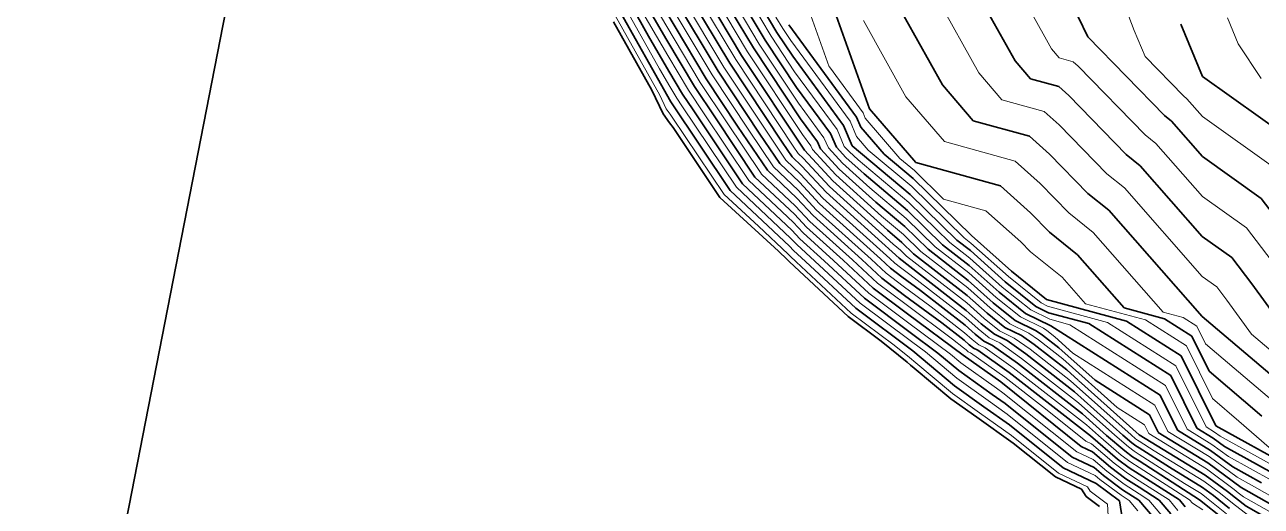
# Model space of a CAD drawing. Header units: millimetres. Extents: x -861324 to 439029, y -308065 to 694685.
# Drawn here: x -861324 to -724930, y -27397 to 25688 of the extents above; entities that cross this region are included whole.
import ezdxf

# ---------------------------------------------------------------- set-up
doc = ezdxf.new("R2010")
doc.units = ezdxf.units.MM
for name, color, linetype, lineweight in [('C-TOPO', 7, 'Continuous', 9), ('C-TOPO-MAJR', 7, 'Continuous', 35), ('C-TOPO-MINR', 7, 'Continuous', 9)]:
    doc.layers.add(name, color=color, linetype=linetype, lineweight=lineweight)

msp = doc.modelspace()

# ---------------------------------------------------------------- linework, layer by layer
at = {"layer": 'C-TOPO', "lineweight": 35}
for p, q in [((-836150, 42695), (-861324, -86258)), ((-792146, 18465), (-796379, 26004)), ((-790919, 15851), (-792146, 18465)), ((-790207, 14875), (-790919, 15851)), ((-789802, 14346), (-790207, 14875)), ((-784639, 6653), (-789802, 14346)), ((-778196, 712), (-784639, 6653)), ((-777218, -206), (-778196, 712)), ((-777151, -278), (-777218, -206)), ((-776950, -460), (-777151, -278)), ((-770483, -6492), (-776950, -460)), ((-766858, -9201), (-770483, -6492)), ((-763992, -11494), (-766858, -9201)), ((-763615, -11842), (-763992, -11494)), ((-763203, -12175), (-763615, -11842)), ((-759157, -15561), (-763203, -12175)), ((-756319, -17582), (-759157, -15561)), ((-752309, -20430), (-756319, -17582)), ((-747644, -24165), (-752309, -20430)), ((-744768, -25521), (-747644, -24165)), ((-744259, -26310), (-744768, -25521)), ((-742790, -27408), (-744259, -26310))]:
    msp.add_line(p, q, dxfattribs=at)
at = {"layer": 'C-TOPO-MAJR'}
for p, q in [((-753140, 43102), (-744065, 24355)), ((-769502, 35914), (-760109, 19063)), ((-791166, 34174), (-783552, 21435)), ((-794989, 31699), (-790501, 23980)), ((-788342, 32477), (-782251, 22286)), ((-790944, 30776), (-784853, 20585)), ((-785518, 30779), (-780950, 23136)), ((-773275, 30801), (-768131, 16417)), ((-756783, 30134), (-752087, 21709)), ((-795477, 29701), (-792523, 24441)), ((-782695, 29082), (-779649, 23987)), ((-795965, 27702), (-790058, 17183)), ((-790722, 27378), (-786155, 19735)), ((-779871, 27385), (-778348, 24837)), ((-778348, 24837), (-776616, 22232)), ((-777047, 25688), (-769569, 15507)), ((-733799, 25751), (-731403, 19986)), ((-792523, 24441), (-790279, 20581)), ((-790501, 23980), (-787456, 18884)), ((-779649, 23987), (-776185, 18776)), ((-744065, 24355), (-735622, 15691)), ((-782251, 22286), (-775322, 11865)), ((-780950, 23136), (-775754, 15320)), ((-776616, 22232), (-771007, 14596)), ((-790279, 20581), (-788757, 18034)), ((-784853, 20585), (-780234, 13638)), ((-783552, 21435), (-777778, 12751)), ((-752087, 21709), (-750388, 19732)), ((-786155, 19735), (-782690, 14524)), ((-750388, 19732), (-747275, 18875)), ((-731403, 19986), (-721694, 13044)), ((-788757, 18034), (-787602, 16297)), ((-787456, 18884), (-785146, 15410)), ((-776185, 18776), (-772446, 13686)), ((-760109, 19063), (-756710, 15109)), ((-747275, 18875), (-746173, 17893)), ((-746173, 17893), (-739840, 11395)), ((-790058, 17183), (-783501, 7415)), ((-768131, 16417), (-763033, 10486)), ((-787602, 16297), (-782138, 8157)), ((-785146, 15410), (-780775, 8898)), ((-775754, 15320), (-773884, 12775)), ((-769569, 15507), (-769085, 14378)), ((-756710, 15109), (-750486, 13396)), ((-735622, 15691), (-734849, 15068)), ((-734849, 15068), (-731417, 11168)), ((-782690, 14524), (-779412, 9640)), ((-772446, 13686), (-771801, 12181)), ((-771007, 14596), (-770040, 12340)), ((-769085, 14378), (-766536, 11413)), ((-780234, 13638), (-778049, 10382)), ((-777778, 12751), (-776685, 11123)), ((-773884, 12775), (-773561, 12023)), ((-770040, 12340), (-763645, 6971)), ((-750486, 13396), (-748280, 11432)), ((-776685, 11123), (-775599, 10103)), ((-775322, 11865), (-772206, 8497)), ((-773561, 12023), (-771484, 9778)), ((-771801, 12181), (-770762, 11059)), ((-770762, 11059), (-768747, 9240)), ((-766536, 11413), (-763339, 8728)), ((-748280, 11432), (-744059, 7100)), ((-739840, 11395), (-738294, 10150)), ((-731417, 11168), (-724944, 6540)), ((-779412, 9640), (-776153, 6578)), ((-778049, 10382), (-775876, 8340)), ((-775599, 10103), (-772928, 7216)), ((-771484, 9778), (-767455, 6139)), ((-763033, 10486), (-753696, 7917)), ((-738294, 10150), (-731431, 2349)), ((-780775, 8898), (-776429, 4816)), ((-775876, 8340), (-773650, 5935)), ((-772206, 8497), (-766163, 3039)), ((-768747, 9240), (-763951, 5213)), ((-763339, 8728), (-756906, 2438)), ((-783501, 7415), (-776983, 1292)), ((-782138, 8157), (-776706, 3054)), ((-772928, 7216), (-764870, -61)), ((-763645, 6971), (-758499, 1939)), ((-753696, 7917), (-750388, 4970)), ((-744059, 7100), (-741740, 5232)), ((-776153, 6578), (-774372, 4654)), ((-773650, 5935), (-766935, -129)), ((-767455, 6139), (-764258, 3455)), ((-724944, 6540), (-720527, 753)), ((-776429, 4816), (-775094, 3373)), ((-774372, 4654), (-769000, -197)), ((-763951, 5213), (-760092, 1439)), ((-750388, 4970), (-748277, 2804)), ((-741740, 5232), (-731445, -6469)), ((-776706, 3054), (-775816, 2092)), ((-775094, 3373), (-771065, -266)), ((-766163, 3039), (-764564, 1697)), ((-764258, 3455), (-761684, 939)), ((-748277, 2804), (-745185, 313)), ((-775816, 2092), (-773130, -334)), ((-764564, 1697), (-763277, 439)), ((-760092, 1439), (-757134, -856)), ((-758499, 1939), (-757020, 791)), ((-756906, 2438), (-752495, -1491)), ((-731431, 2349), (-728194, 35)), ((-776983, 1292), (-776538, 811)), ((-776538, 811), (-775195, -402)), ((-763277, 439), (-757362, -4150)), ((-761684, 939), (-757248, -2503)), ((-757020, 791), (-753161, -2647)), ((-745185, 313), (-740038, -5537)), ((-728194, 35), (-725986, -2858)), ((-775195, -402), (-769668, -5557)), ((-773130, -334), (-768708, -4458)), ((-771065, -266), (-767749, -3359)), ((-769000, -197), (-766789, -2259)), ((-766935, -129), (-765830, -1160)), ((-765830, -1160), (-764569, -2102)), ((-764870, -61), (-757477, -5798)), ((-757134, -856), (-753826, -3803)), ((-766789, -2259), (-764267, -4144)), ((-764569, -2102), (-762520, -3620)), ((-757248, -2503), (-754492, -4959)), ((-753161, -2647), (-749779, -5372)), ((-752495, -1491), (-748631, -4605)), ((-767749, -3359), (-763966, -6185)), ((-762520, -3620), (-757591, -7445)), ((-753826, -3803), (-750928, -6138)), ((-725986, -2858), (-720544, -10360)), ((-768708, -4458), (-763665, -8227)), ((-764267, -4144), (-760169, -7180)), ((-757362, -4150), (-755157, -6115)), ((-754492, -4959), (-752076, -6905)), ((-749779, -5372), (-748382, -6058)), ((-748631, -4605), (-739789, -6991)), ((-769668, -5557), (-763363, -10269)), ((-763966, -6185), (-757819, -10739)), ((-757477, -5798), (-755823, -7271)), ((-755157, -6115), (-753225, -7672)), ((-750928, -6138), (-748133, -7512)), ((-748382, -6058), (-743961, -7251)), ((-740038, -5537), (-735617, -6730)), ((-735617, -6730), (-732604, -8642)), ((-731445, -6469), (-719788, -16394)), ((-760169, -7180), (-757705, -9092)), ((-757591, -7445), (-756488, -8427)), ((-755823, -7271), (-754373, -8439)), ((-753225, -7672), (-751362, -8588)), ((-752076, -6905), (-749747, -8050)), ((-749747, -8050), (-749055, -8543)), ((-748133, -7512), (-736083, -15161)), ((-743961, -7251), (-734923, -12988)), ((-739789, -6991), (-733764, -10815)), ((-763665, -8227), (-760591, -10504)), ((-757705, -9092), (-757153, -9583)), ((-756488, -8427), (-755522, -9206)), ((-755522, -9206), (-754590, -9663)), ((-754373, -8439), (-752976, -9126)), ((-752976, -9126), (-750899, -10604)), ((-751362, -8588), (-749977, -9573)), ((-749055, -8543), (-747261, -9936)), ((-732604, -8642), (-730688, -12503)), ((-763363, -10269), (-758758, -14123)), ((-760591, -10504), (-758289, -12431)), ((-757819, -10739), (-753665, -13696)), ((-757153, -9583), (-756670, -9972)), ((-756670, -9972), (-756205, -10201)), ((-756205, -10201), (-752743, -12665)), ((-754590, -9663), (-751821, -11635)), ((-750899, -10604), (-745518, -14784)), ((-749977, -9573), (-746390, -12360)), ((-747261, -9936), (-743267, -13510)), ((-733764, -10815), (-729932, -18537)), ((-751821, -11635), (-744647, -17208)), ((-758289, -12431), (-754597, -15059)), ((-752743, -12665), (-743775, -19632)), ((-746390, -12360), (-745118, -13498)), ((-745094, -13519), (-738402, -19507)), ((-743267, -13510), (-737242, -17334)), ((-734923, -12988), (-732049, -18779)), ((-730688, -12503), (-724860, -17465)), ((-758758, -14123), (-755528, -16423)), ((-753665, -13696), (-744780, -20810)), ((-745518, -14784), (-740193, -19549)), ((-754597, -15059), (-753189, -16059)), ((-753189, -16059), (-745785, -21987)), ((-736083, -15161), (-734167, -19022)), ((-755528, -16423), (-752713, -18422)), ((-744647, -17208), (-741984, -19591)), ((-737242, -17334), (-736294, -19245)), ((-752713, -18422), (-746790, -23164)), ((-734167, -19022), (-730530, -21250)), ((-732049, -18779), (-730231, -19894)), ((-729932, -18537), (-720414, -23812)), ((-743775, -19632), (-740770, -22197)), ((-741984, -19591), (-739980, -21300)), ((-740193, -19549), (-739191, -20404)), ((-739191, -20404), (-738765, -20722)), ((-738402, -19507), (-731129, -23964)), ((-736284, -19265), (-730829, -22607)), ((-730231, -19894), (-729000, -20795)), ((-744780, -20810), (-743563, -21384)), ((-743563, -21384), (-741559, -23093)), ((-739980, -21300), (-739129, -21936)), ((-738765, -20722), (-738403, -20956)), ((-738403, -20956), (-735064, -23092)), ((-730530, -21250), (-728069, -23054)), ((-729000, -20795), (-722655, -24312)), ((-746790, -23164), (-743138, -24887)), ((-745785, -21987), (-743350, -23135)), ((-743350, -23135), (-742348, -23990)), ((-741559, -23093), (-739855, -24366)), ((-740770, -22197), (-739492, -23151)), ((-739492, -23151), (-738406, -23853)), ((-739129, -21936), (-738404, -22405)), ((-738404, -22405), (-731727, -26677)), ((-735064, -23092), (-731428, -25321)), ((-730829, -22607), (-727138, -25312)), ((-728069, -23054), (-724896, -24812)), ((-742348, -23990), (-740219, -25580)), ((-739855, -24366), (-738407, -25302)), ((-738406, -23853), (-733963, -26696)), ((-731129, -23964), (-728667, -25767)), ((-743138, -24887), (-740582, -26795)), ((-740219, -25580), (-738434, -26734)), ((-738407, -25302), (-736199, -26715)), ((-731428, -25321), (-730197, -26222)), ((-728667, -25767), (-727781, -26486)), ((-727138, -25312), (-722390, -28017)), ((-740582, -26795), (-739605, -32969)), ((-738434, -26734), (-736532, -28984)), ((-736199, -26715), (-734911, -28239)), ((-733963, -26696), (-733319, -27458)), ((-731727, -26677), (-729069, -28834)), ((-730197, -26222), (-728425, -27660)), ((-727781, -26486), (-726609, -27390)), ((-726609, -27390), (-723444, -29193))]:
    msp.add_line(p, q, dxfattribs=at)
at = {"layer": 'C-TOPO-MINR'}
for p, q in [((-789754, 33325), (-782902, 21861)), ((-763143, 33024), (-756098, 20386)), ((-794352, 32112), (-790612, 25679)), ((-791055, 32475), (-784203, 21010)), ((-786930, 31628), (-781601, 22711)), ((-795721, 28702), (-791290, 20812)), ((-790833, 29077), (-785504, 20160)), ((-784106, 29931), (-780300, 23562)), ((-740391, 28872), (-738932, 25053)), ((-793756, 28070), (-790390, 22280)), ((-781283, 28234), (-778999, 24412)), ((-775161, 28244), (-772589, 21052)), ((-796209, 26703), (-791286, 17937)), ((-778459, 26536), (-777698, 25262)), ((-768816, 26166), (-764120, 17740)), ((-750424, 27244), (-748076, 23032)), ((-728665, 26449), (-727468, 23566)), ((-790612, 25679), (-786805, 19309)), ((-777698, 25262), (-776832, 23960)), ((-738932, 25053), (-737734, 22170)), ((-780300, 23562), (-775969, 17048)), ((-778999, 24412), (-776400, 20504)), ((-776832, 23960), (-770288, 15052)), ((-727468, 23566), (-724924, 19767)), ((-790390, 22280), (-788106, 18459)), ((-782902, 21861), (-776550, 12308)), ((-781601, 22711), (-775538, 13593)), ((-748076, 23032), (-747226, 22043)), ((-747226, 22043), (-745670, 21615)), ((-737734, 22170), (-733513, 17838)), ((-791290, 20812), (-790168, 18882)), ((-784203, 21010), (-779006, 13194)), ((-776400, 20504), (-771727, 14141)), ((-772573, 21031), (-768850, 15962)), ((-745670, 21615), (-745119, 21124)), ((-745119, 21124), (-737731, 13543)), ((-786805, 19309), (-783918, 14967)), ((-785504, 20160), (-781462, 14081)), ((-756098, 20386), (-753549, 17420)), ((-791286, 17937), (-790564, 16399)), ((-790168, 18882), (-789407, 17608)), ((-788106, 18459), (-786374, 15854)), ((-764120, 17740), (-759871, 12798)), ((-733513, 17838), (-733126, 17527)), ((-790564, 16399), (-790145, 15825)), ((-789407, 17608), (-788830, 16740)), ((-788830, 16740), (-782820, 7786)), ((-775969, 17048), (-773165, 13231)), ((-753549, 17420), (-748880, 16136)), ((-733126, 17527), (-731410, 15577)), ((-790145, 15825), (-789908, 15514)), ((-789908, 15514), (-784171, 6967)), ((-786374, 15854), (-781457, 8527)), ((-770288, 15052), (-769563, 13359)), ((-768850, 15962), (-768608, 15398)), ((-768608, 15398), (-764784, 10950)), ((-748880, 16136), (-747227, 14662)), ((-731410, 15577), (-723319, 9792)), ((-783918, 14967), (-780107, 9289)), ((-781462, 14081), (-778730, 10011)), ((-771727, 14141), (-770920, 12261)), ((-747227, 14662), (-741949, 9247)), ((-779006, 13194), (-777367, 10752)), ((-776550, 12308), (-776004, 11494)), ((-775538, 13593), (-774603, 12320)), ((-774603, 12320), (-774442, 11944)), ((-773165, 13231), (-772681, 12102)), ((-769563, 13359), (-768288, 11876)), ((-759871, 12798), (-752091, 10657)), ((-737731, 13543), (-736572, 12609)), ((-736572, 12609), (-731424, 6759)), ((-776004, 11494), (-775461, 10984)), ((-775461, 10984), (-772567, 7856)), ((-774442, 11944), (-771845, 9137)), ((-772681, 12102), (-771123, 10418)), ((-770920, 12261), (-770401, 11699)), ((-770401, 11699), (-769394, 10790)), ((-768288, 11876), (-763492, 7849)), ((-764784, 10950), (-763186, 9607)), ((-778730, 10011), (-776014, 7459)), ((-777367, 10752), (-775737, 9222)), ((-771123, 10418), (-768101, 7690)), ((-769394, 10790), (-763798, 6092)), ((-763186, 9607), (-759969, 6462)), ((-752091, 10657), (-749334, 8201)), ((-781457, 8527), (-776568, 3935)), ((-780093, 9269), (-776291, 5697)), ((-775737, 9222), (-773289, 6575)), ((-771845, 9137), (-766809, 4589)), ((-749334, 8201), (-746168, 4952)), ((-741949, 9247), (-740017, 7691)), ((-784171, 6967), (-780381, 3472)), ((-782820, 7786), (-776845, 2173)), ((-776014, 7459), (-774011, 5294)), ((-772567, 7856), (-765516, 1489)), ((-768101, 7690), (-764104, 4334)), ((-763492, 7849), (-757702, 2188)), ((-740017, 7691), (-731438, -2060)), ((-776291, 5697), (-774733, 4013)), ((-773289, 6575), (-765903, -95)), ((-763798, 6092), (-759295, 1689)), ((-759969, 6462), (-755301, 5178)), ((-731424, 6759), (-726569, 3288)), ((-774011, 5294), (-767968, -163)), ((-766809, 4589), (-764411, 2576)), ((-764104, 4334), (-760888, 1189)), ((-755301, 5178), (-751442, 1739)), ((-746168, 4952), (-743463, 2772)), ((-780381, 3472), (-777121, 411)), ((-776568, 3935), (-775455, 2732)), ((-775455, 2732), (-772097, -300)), ((-774733, 4013), (-770032, -231)), ((-743463, 2772), (-735741, -6003)), ((-726569, 3288), (-723257, -1053)), ((-776845, 2173), (-776177, 1451)), ((-776177, 1451), (-774162, -368)), ((-765516, 1489), (-764717, 818)), ((-764411, 2576), (-762481, 689)), ((-759295, 1689), (-757077, -32)), ((-757702, 2188), (-756963, 1615)), ((-756963, 1615), (-752828, -2069)), ((-751442, 1739), (-750386, 656)), ((-777121, 411), (-776899, 170)), ((-776899, 170), (-776227, -436)), ((-764717, 818), (-764074, 189)), ((-764074, 189), (-757419, -4974)), ((-762481, 689), (-757305, -3327)), ((-760888, 1189), (-757191, -1680)), ((-750386, 656), (-746908, -2146)), ((-776227, -436), (-770148, -6107)), ((-774162, -368), (-769188, -5008)), ((-772097, -300), (-768229, -3908)), ((-770032, -231), (-767269, -2809)), ((-767968, -163), (-766309, -1710)), ((-765903, -95), (-765350, -610)), ((-765350, -610), (-764719, -1082)), ((-764719, -1082), (-763695, -1840)), ((-757077, -32), (-753494, -3225)), ((-766309, -1710), (-764418, -3123)), ((-763695, -1840), (-757534, -6621)), ((-757191, -1680), (-754159, -4381)), ((-752828, -2069), (-749205, -4988)), ((-746908, -2146), (-744334, -5071)), ((-731438, -2060), (-729820, -3217)), ((-768229, -3908), (-763815, -7206)), ((-767269, -2809), (-764117, -5165)), ((-764418, -3123), (-761345, -5400)), ((-757305, -3327), (-754824, -5537)), ((-753494, -3225), (-750354, -5755)), ((-729820, -3217), (-728715, -4664)), ((-769188, -5008), (-763514, -9248)), ((-764117, -5165), (-758994, -8959)), ((-761345, -5400), (-757648, -8268)), ((-757419, -4974), (-755490, -6693)), ((-754159, -4381), (-751502, -6522)), ((-749205, -4988), (-748506, -5332)), ((-748506, -5332), (-741875, -7121)), ((-744334, -5071), (-737703, -6860)), ((-728715, -4664), (-725995, -8415)), ((-770148, -6107), (-765419, -9640)), ((-757534, -6621), (-756155, -7849)), ((-755490, -6693), (-753799, -8055)), ((-754824, -5537), (-752651, -7289)), ((-751502, -6522), (-748940, -7781)), ((-750354, -5755), (-748257, -6785)), ((-748257, -6785), (-746047, -7382)), ((-735741, -6003), (-733531, -6599)), ((-733531, -6599), (-732024, -7556)), ((-763815, -7206), (-759205, -10621)), ((-756155, -7849), (-754948, -8822)), ((-753799, -8055), (-752169, -8857)), ((-752651, -7289), (-750554, -8319)), ((-748940, -7781), (-748594, -8027)), ((-748594, -8027), (-747697, -8724)), ((-746047, -7382), (-735503, -14075)), ((-741875, -7121), (-734343, -11902)), ((-737703, -6860), (-733184, -9729)), ((-732024, -7556), (-731066, -9486)), ((-763514, -9248), (-761977, -10386)), ((-758994, -8959), (-757762, -9915)), ((-757648, -8268), (-756821, -9005)), ((-756821, -9005), (-756096, -9589)), ((-754948, -8822), (-753783, -9394)), ((-753783, -9394), (-751360, -11119)), ((-752169, -8857), (-750438, -10089)), ((-750554, -8319), (-749516, -9058)), ((-749516, -9058), (-746826, -11148)), ((-747697, -8724), (-745700, -10511)), ((-731066, -9486), (-722324, -16930)), ((-725995, -8415), (-717252, -15858)), ((-765419, -9640), (-763733, -10990)), ((-761977, -10386), (-758523, -13277)), ((-759205, -10621), (-758054, -11585)), ((-757762, -9915), (-757486, -10161)), ((-757486, -10161), (-757245, -10356)), ((-757245, -10356), (-757012, -10470)), ((-757012, -10470), (-753204, -13181)), ((-756096, -9589), (-755397, -9932)), ((-755397, -9932), (-752282, -12150)), ((-750438, -10089), (-745954, -13572)), ((-745700, -10511), (-736663, -16248)), ((-733184, -9729), (-730310, -15520)), ((-763733, -10990), (-763511, -11194)), ((-763511, -11194), (-763269, -11390)), ((-763269, -11390), (-758993, -14969)), ((-758054, -11585), (-754131, -14378)), ((-752282, -12150), (-744211, -18420)), ((-751360, -11119), (-745083, -15996)), ((-746826, -11148), (-740835, -16508)), ((-734343, -11902), (-730991, -18658)), ((-758523, -13277), (-755062, -15741)), ((-753204, -13181), (-748720, -16664)), ((-745954, -13572), (-739297, -19528)), ((-758993, -14969), (-755993, -17105)), ((-754131, -14378), (-753427, -14877)), ((-753427, -14877), (-745283, -21398)), ((-735503, -14075), (-733108, -18901)), ((-755062, -15741), (-752951, -17240)), ((-745083, -15996), (-741089, -19570)), ((-736663, -16248), (-735226, -19143)), ((-730310, -15520), (-727396, -18001)), ((-755993, -17105), (-752475, -19603)), ((-752951, -17240), (-746287, -22576)), ((-748720, -16664), (-744278, -20221)), ((-740835, -16508), (-737822, -18421)), ((-744211, -18420), (-742880, -19611)), ((-737822, -18421), (-737343, -19386)), ((-733108, -18901), (-730381, -20572)), ((-730991, -18658), (-730081, -19215)), ((-727396, -18001), (-724053, -20925)), ((-752475, -19603), (-747292, -23753)), ((-744278, -20221), (-743669, -20508)), ((-742880, -19611), (-740375, -21749)), ((-741089, -19570), (-739586, -20852)), ((-739297, -19528), (-738796, -19955)), ((-738796, -19955), (-738583, -20115)), ((-738583, -20115), (-738402, -20232)), ((-738402, -20232), (-736733, -21300)), ((-737343, -19386), (-730979, -23286)), ((-735226, -19143), (-730680, -21929)), ((-730081, -19215), (-729466, -19666)), ((-729466, -19666), (-721535, -24062)), ((-745283, -21398), (-743456, -22259)), ((-743669, -20508), (-741164, -22645)), ((-740375, -21749), (-739310, -22544)), ((-739586, -20852), (-738947, -21329)), ((-738947, -21329), (-738404, -21680)), ((-738404, -21680), (-733396, -24885)), ((-736733, -21300), (-731278, -24642)), ((-730381, -20572), (-728535, -21924)), ((-746287, -22576), (-743244, -24011)), ((-743456, -22259), (-741954, -23542)), ((-741164, -22645), (-739674, -23758)), ((-739310, -22544), (-738405, -23129)), ((-738405, -23129), (-732845, -26687)), ((-730680, -21929), (-727603, -24183)), ((-728535, -21924), (-723776, -24562)), ((-747292, -23753), (-744097, -25260)), ((-743244, -24011), (-742743, -24438)), ((-742743, -24438), (-740401, -26188)), ((-741954, -23542), (-740037, -24973)), ((-739674, -23758), (-738406, -24578)), ((-730979, -23286), (-727902, -25539)), ((-727603, -24183), (-726017, -25062)), ((-744097, -25260), (-743797, -25724)), ((-743797, -25724), (-741881, -27155)), ((-740037, -24973), (-738408, -26026)), ((-738406, -24578), (-735081, -26705)), ((-733396, -24885), (-731577, -25999)), ((-731278, -24642), (-729432, -25995)), ((-727902, -25539), (-727460, -25899)), ((-727460, -25899), (-726873, -26351)), ((-726017, -25062), (-721863, -27429)), ((-741881, -27155), (-741636, -31838)), ((-740401, -26188), (-739508, -26764)), ((-739508, -26764), (-738557, -27890)), ((-738408, -26026), (-737317, -26724)), ((-737317, -26724), (-735707, -28630)), ((-735081, -26705), (-734115, -27849)), ((-732845, -26687), (-732523, -27068)), ((-732523, -27068), (-731385, -27804)), ((-731577, -25999), (-730962, -26450)), ((-730962, -26450), (-728747, -28247)), ((-729432, -25995), (-728103, -27073)), ((-728103, -27073), (-726345, -28428)), ((-726873, -26351), (-722917, -28605))]:
    msp.add_line(p, q, dxfattribs=at)

doc.saveas('drawing.dxf')
